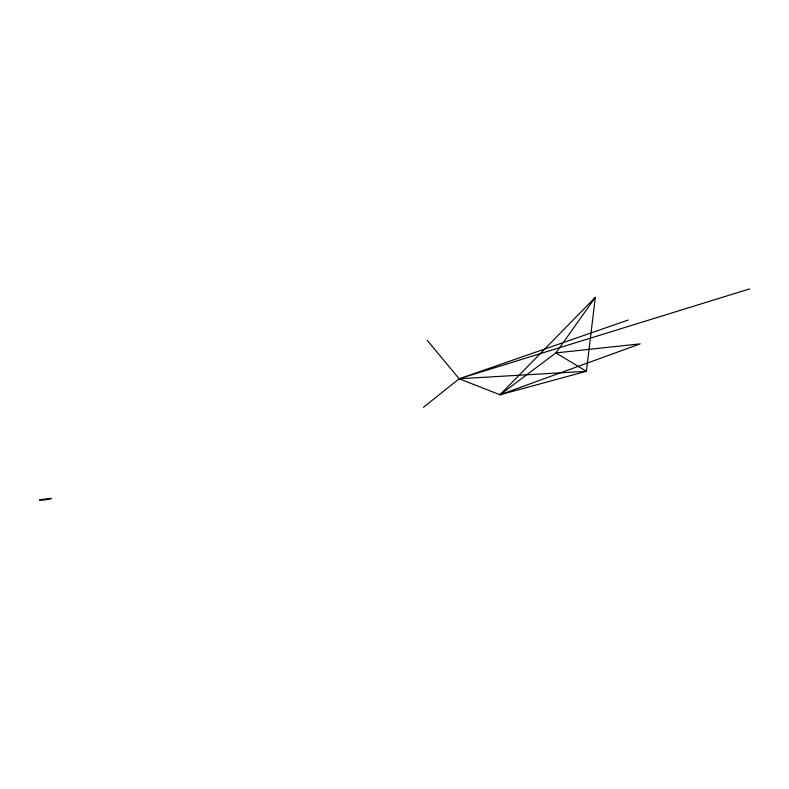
<?xml version="1.0" encoding="UTF-8"?>
<svg xmlns="http://www.w3.org/2000/svg" width="789" height="789" viewBox="0 0 789 789"><rect width="100%" height="100%" fill="white"/><g stroke="black" fill="none" stroke-linecap="round" stroke-linejoin="round"><path stroke-width="1.18" d="M499.979 394.776L555.89 352.93L640.224 343.856L499.979 394.776L595.32 297.315L586.385 371.294L499.979 394.776L459.149 378.759L427.135 340.237M595.32 297.315L555.89 352.93L586.385 371.294L459.149 378.759L423.427 407.331M628.212 320.018L459.149 378.759L749.55 288.912M42.241 499.407L39.45 500.048L44.657 499.989L51.384 498.441L42.241 499.407"/></g></svg>
